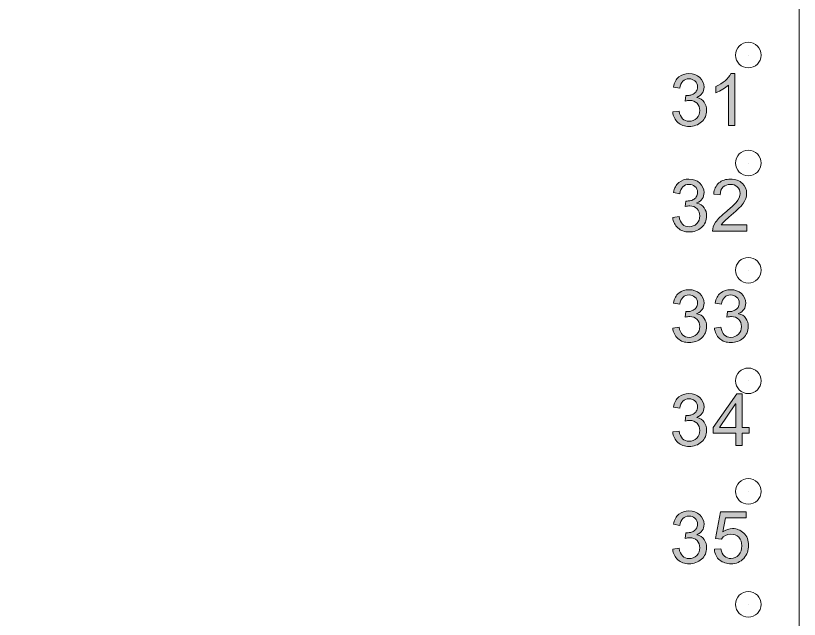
# Model space of a CAD drawing. Header units: inches. Extents: x -20 to 181, y -159 to -38.
# Drawn here: x 54.88 to 85.48, y -114.87 to -91.3 of the extents above; entities that cross this region are included whole.
import ezdxf

# ---------------------------------------------------------------- set-up
doc = ezdxf.new("R2010")
doc.units = ezdxf.units.IN
doc.header["$MEASUREMENT"] = 0
doc.layers.add('GRAPHIC', color=7, linetype='Continuous')
doc.layers.add('TEXT_NEUTRAL', color=7, linetype='Continuous')

# ---------------------------------------------------------------- blocks, each defined once
blk = doc.blocks.new('block 76')
at = {"layer": 'GRAPHIC', "lineweight": 0}
blk.add_lwpolyline([(83.487, -114.29), (83.487, -114.29)], dxfattribs=at)
blk.add_open_spline([(82.987, -114.29), (82.987, -114.014), (83.211, -113.79), (83.487, -113.79), (83.763, -113.79), (83.987, -114.014), (83.987, -114.29), (83.987, -114.566), (83.763, -114.79), (83.487, -114.79), (83.211, -114.79), (82.987, -114.566), (82.987, -114.29)], degree=3, knots=[0, 0, 0, 0, 1, 1, 1, 2, 2, 2, 3, 3, 3, 4, 4, 4, 4], dxfattribs=at)
blk = doc.blocks.new('block 77')
at = {"layer": 'GRAPHIC', "lineweight": 0}
blk.add_lwpolyline([(83.487, -109.879), (83.487, -109.879)], dxfattribs=at)
blk.add_open_spline([(82.987, -109.879), (82.987, -109.603), (83.211, -109.379), (83.487, -109.379), (83.763, -109.379), (83.987, -109.603), (83.987, -109.879), (83.987, -110.155), (83.763, -110.379), (83.487, -110.379), (83.211, -110.379), (82.987, -110.155), (82.987, -109.879)], degree=3, knots=[0, 0, 0, 0, 1, 1, 1, 2, 2, 2, 3, 3, 3, 4, 4, 4, 4], dxfattribs=at)
blk = doc.blocks.new('block 78')
at = {"layer": 'GRAPHIC', "lineweight": 0}
blk.add_lwpolyline([(83.487, -105.56), (83.487, -105.56)], dxfattribs=at)
blk.add_open_spline([(82.987, -105.56), (82.987, -105.284), (83.211, -105.06), (83.487, -105.06), (83.763, -105.06), (83.987, -105.284), (83.987, -105.56), (83.987, -105.836), (83.763, -106.06), (83.487, -106.06), (83.211, -106.06), (82.987, -105.836), (82.987, -105.56)], degree=3, knots=[0, 0, 0, 0, 1, 1, 1, 2, 2, 2, 3, 3, 3, 4, 4, 4, 4], dxfattribs=at)
blk = doc.blocks.new('block 79')
at = {"layer": 'GRAPHIC', "lineweight": 0}
blk.add_lwpolyline([(83.487, -101.241), (83.487, -101.241)], dxfattribs=at)
blk.add_open_spline([(82.987, -101.241), (82.987, -100.965), (83.211, -100.741), (83.487, -100.741), (83.763, -100.741), (83.987, -100.965), (83.987, -101.241), (83.987, -101.518), (83.763, -101.741), (83.487, -101.741), (83.211, -101.741), (82.987, -101.518), (82.987, -101.241)], degree=3, knots=[0, 0, 0, 0, 1, 1, 1, 2, 2, 2, 3, 3, 3, 4, 4, 4, 4], dxfattribs=at)
blk = doc.blocks.new('block 80')
at = {"layer": 'GRAPHIC', "lineweight": 0}
blk.add_lwpolyline([(83.487, -97.054), (83.487, -97.054)], dxfattribs=at)
blk.add_open_spline([(82.987, -97.054), (82.987, -96.778), (83.211, -96.555), (83.487, -96.555), (83.763, -96.555), (83.987, -96.778), (83.987, -97.054), (83.987, -97.33), (83.763, -97.554), (83.487, -97.554), (83.211, -97.554), (82.987, -97.33), (82.987, -97.054)], degree=3, knots=[0, 0, 0, 0, 1, 1, 1, 2, 2, 2, 3, 3, 3, 4, 4, 4, 4], dxfattribs=at)
blk = doc.blocks.new('block 82')
at = {"layer": 'GRAPHIC', "lineweight": 0}
blk.add_lwpolyline([(83.487, -92.84), (83.487, -92.84)], dxfattribs=at)
blk.add_open_spline([(82.987, -92.84), (82.987, -92.564), (83.211, -92.34), (83.487, -92.34), (83.763, -92.34), (83.987, -92.564), (83.987, -92.84), (83.987, -93.116), (83.763, -93.34), (83.487, -93.34), (83.211, -93.34), (82.987, -93.116), (82.987, -92.84)], degree=3, knots=[0, 0, 0, 0, 1, 1, 1, 2, 2, 2, 3, 3, 3, 4, 4, 4, 4], dxfattribs=at)
blk = doc.blocks.new('block 111')
at = {"layer": 'GRAPHIC', "lineweight": 0}
blk.add_lwpolyline([(5.735, -40.715), (85.478, -40.715), (85.478, -138.459), (5.735, -138.459), (5.735, -40.715)], dxfattribs=at)
blk = doc.blocks.new('block 189')
at = {"layer": 'TEXT_NEUTRAL', "true_color": 0x1b1b19}
h = blk.add_hatch(color=250, dxfattribs=at)
h.dxf.hatch_style = 2
edge = h.paths.add_edge_path()
edge.add_spline(control_points=[(81.479, -111.576), (81.604, -111.6), (81.699, -111.661), (81.762, -111.758), (81.826, -111.854), (81.858, -111.96), (81.858, -112.074), (81.858, -112.257), (81.791, -112.408), (81.658, -112.526), (81.524, -112.645), (81.364, -112.704), (81.177, -112.704), (80.999, -112.704), (80.852, -112.652), (80.737, -112.548), (80.621, -112.444), (80.553, -112.307), (80.534, -112.136), (80.534, -112.136), (80.782, -112.101), (80.782, -112.101), (80.807, -112.235), (80.852, -112.334), (80.918, -112.4), (80.983, -112.467), (81.07, -112.5), (81.177, -112.5), (81.293, -112.5), (81.391, -112.459), (81.472, -112.378), (81.552, -112.296), (81.592, -112.197), (81.592, -112.079), (81.592, -111.966), (81.556, -111.873), (81.483, -111.798), (81.41, -111.724), (81.314, -111.687), (81.197, -111.687), (81.149, -111.687), (81.091, -111.695), (81.022, -111.713), (81.022, -111.713), (81.051, -111.495), (81.051, -111.495), (81.117, -111.495), (81.169, -111.492), (81.208, -111.485), (81.246, -111.479), (81.29, -111.463), (81.337, -111.439), (81.385, -111.414), (81.425, -111.378), (81.456, -111.332), (81.487, -111.285), (81.503, -111.228), (81.503, -111.159), (81.503, -111.059), (81.469, -110.981), (81.403, -110.926), (81.336, -110.871), (81.259, -110.843), (81.172, -110.843), (81.072, -110.843), (80.99, -110.875), (80.927, -110.938), (80.864, -111.002), (80.825, -111.092), (80.808, -111.21), (80.808, -111.21), (80.56, -111.164), (80.56, -111.164), (80.592, -110.989), (80.663, -110.857), (80.773, -110.77), (80.883, -110.683), (81.014, -110.639), (81.166, -110.639), (81.335, -110.639), (81.475, -110.69), (81.587, -110.792), (81.7, -110.893), (81.756, -111.017), (81.756, -111.164), (81.756, -111.353), (81.664, -111.488), (81.479, -111.571), (81.479, -111.571), (81.479, -111.576), (81.479, -111.576)], knot_values=[0, 0, 0, 0, 1, 1, 1, 2, 2, 2, 3, 3, 3, 4, 4, 4, 5, 5, 5, 6, 6, 6, 7, 7, 7, 8, 8, 8, 9, 9, 9, 10, 10, 10, 11, 11, 11, 12, 12, 12, 13, 13, 13, 14, 14, 14, 15, 15, 15, 16, 16, 16, 17, 17, 17, 18, 18, 18, 19, 19, 19, 20, 20, 20, 21, 21, 21, 22, 22, 22, 23, 23, 23, 24, 24, 24, 25, 25, 25, 26, 26, 26, 27, 27, 27, 28, 28, 28, 29, 29, 29, 30, 30, 30, 30], degree=3, periodic=1)
h = blk.add_hatch(color=250, dxfattribs=at)
h.dxf.hatch_style = 2
edge = h.paths.add_edge_path()
edge.add_spline(control_points=[(82.487, -111.455), (82.61, -111.371), (82.738, -111.328), (82.87, -111.328), (83.038, -111.328), (83.185, -111.388), (83.31, -111.507), (83.435, -111.626), (83.497, -111.784), (83.497, -111.983), (83.497, -112.183), (83.434, -112.353), (83.307, -112.493), (83.18, -112.634), (83.014, -112.704), (82.808, -112.704), (82.64, -112.704), (82.494, -112.656), (82.371, -112.561), (82.248, -112.466), (82.177, -112.325), (82.159, -112.139), (82.159, -112.139), (82.418, -112.119), (82.418, -112.119), (82.439, -112.247), (82.484, -112.342), (82.553, -112.405), (82.622, -112.468), (82.707, -112.5), (82.808, -112.5), (82.934, -112.5), (83.036, -112.452), (83.114, -112.357), (83.192, -112.262), (83.231, -112.145), (83.231, -112.006), (83.231, -111.865), (83.191, -111.753), (83.111, -111.671), (83.031, -111.59), (82.928, -111.549), (82.803, -111.549), (82.644, -111.549), (82.521, -111.614), (82.436, -111.743), (82.436, -111.743), (82.202, -111.715), (82.202, -111.715), (82.202, -111.715), (82.399, -110.676), (82.399, -110.676), (82.399, -110.676), (83.401, -110.676), (83.401, -110.676), (83.401, -110.676), (83.401, -110.916), (83.401, -110.916), (83.401, -110.916), (82.596, -110.916), (82.596, -110.916), (82.596, -110.916), (82.487, -111.455), (82.487, -111.455)], knot_values=[0, 0, 0, 0, 1, 1, 1, 2, 2, 2, 3, 3, 3, 4, 4, 4, 5, 5, 5, 6, 6, 6, 7, 7, 7, 8, 8, 8, 9, 9, 9, 10, 10, 10, 11, 11, 11, 12, 12, 12, 13, 13, 13, 14, 14, 14, 15, 15, 15, 16, 16, 16, 17, 17, 17, 18, 18, 18, 19, 19, 19, 20, 20, 20, 21, 21, 21, 21], degree=3, periodic=1)
at = {"layer": 'TEXT_NEUTRAL', "lineweight": 0}
for points, knots in [([(81.479, -111.576), (81.604, -111.6), (81.699, -111.661), (81.762, -111.758), (81.826, -111.854), (81.858, -111.96), (81.858, -112.074), (81.858, -112.257), (81.791, -112.408), (81.658, -112.526), (81.524, -112.645), (81.364, -112.704), (81.177, -112.704), (80.999, -112.704), (80.852, -112.652), (80.737, -112.548), (80.621, -112.444), (80.553, -112.307), (80.534, -112.136), (80.534, -112.136), (80.782, -112.101), (80.782, -112.101), (80.807, -112.235), (80.852, -112.334), (80.918, -112.4), (80.983, -112.467), (81.07, -112.5), (81.177, -112.5), (81.293, -112.5), (81.391, -112.459), (81.472, -112.378), (81.552, -112.296), (81.592, -112.197), (81.592, -112.079), (81.592, -111.966), (81.556, -111.873), (81.483, -111.798), (81.41, -111.724), (81.314, -111.687), (81.197, -111.687), (81.149, -111.687), (81.091, -111.695), (81.022, -111.713), (81.022, -111.713), (81.051, -111.495), (81.051, -111.495), (81.117, -111.495), (81.169, -111.492), (81.208, -111.485), (81.246, -111.479), (81.29, -111.463), (81.337, -111.439), (81.385, -111.414), (81.425, -111.378), (81.456, -111.332), (81.487, -111.285), (81.503, -111.228), (81.503, -111.159), (81.503, -111.059), (81.469, -110.981), (81.403, -110.926), (81.336, -110.871), (81.259, -110.843), (81.172, -110.843), (81.072, -110.843), (80.99, -110.875), (80.927, -110.938), (80.864, -111.002), (80.825, -111.092), (80.808, -111.21), (80.808, -111.21), (80.56, -111.164), (80.56, -111.164), (80.592, -110.989), (80.663, -110.857), (80.773, -110.77), (80.883, -110.683), (81.014, -110.639), (81.166, -110.639), (81.335, -110.639), (81.475, -110.69), (81.587, -110.792), (81.7, -110.893), (81.756, -111.017), (81.756, -111.164), (81.756, -111.353), (81.664, -111.488), (81.479, -111.571), (81.479, -111.571), (81.479, -111.576), (81.479, -111.576)], [0, 0, 0, 0, 1, 1, 1, 2, 2, 2, 3, 3, 3, 4, 4, 4, 5, 5, 5, 6, 6, 6, 7, 7, 7, 8, 8, 8, 9, 9, 9, 10, 10, 10, 11, 11, 11, 12, 12, 12, 13, 13, 13, 14, 14, 14, 15, 15, 15, 16, 16, 16, 17, 17, 17, 18, 18, 18, 19, 19, 19, 20, 20, 20, 21, 21, 21, 22, 22, 22, 23, 23, 23, 24, 24, 24, 25, 25, 25, 26, 26, 26, 27, 27, 27, 28, 28, 28, 29, 29, 29, 30, 30, 30, 30]), ([(82.487, -111.455), (82.61, -111.371), (82.738, -111.328), (82.87, -111.328), (83.038, -111.328), (83.185, -111.388), (83.31, -111.507), (83.435, -111.626), (83.497, -111.784), (83.497, -111.983), (83.497, -112.183), (83.434, -112.353), (83.307, -112.493), (83.18, -112.634), (83.014, -112.704), (82.808, -112.704), (82.64, -112.704), (82.494, -112.656), (82.371, -112.561), (82.248, -112.466), (82.177, -112.325), (82.159, -112.139), (82.159, -112.139), (82.418, -112.119), (82.418, -112.119), (82.439, -112.247), (82.484, -112.342), (82.553, -112.405), (82.622, -112.468), (82.707, -112.5), (82.808, -112.5), (82.934, -112.5), (83.036, -112.452), (83.114, -112.357), (83.192, -112.262), (83.231, -112.145), (83.231, -112.006), (83.231, -111.865), (83.191, -111.753), (83.111, -111.671), (83.031, -111.59), (82.928, -111.549), (82.803, -111.549), (82.644, -111.549), (82.521, -111.614), (82.436, -111.743), (82.436, -111.743), (82.202, -111.715), (82.202, -111.715), (82.202, -111.715), (82.399, -110.676), (82.399, -110.676), (82.399, -110.676), (83.401, -110.676), (83.401, -110.676), (83.401, -110.676), (83.401, -110.916), (83.401, -110.916), (83.401, -110.916), (82.596, -110.916), (82.596, -110.916), (82.596, -110.916), (82.487, -111.455), (82.487, -111.455)], [0, 0, 0, 0, 1, 1, 1, 2, 2, 2, 3, 3, 3, 4, 4, 4, 5, 5, 5, 6, 6, 6, 7, 7, 7, 8, 8, 8, 9, 9, 9, 10, 10, 10, 11, 11, 11, 12, 12, 12, 13, 13, 13, 14, 14, 14, 15, 15, 15, 16, 16, 16, 17, 17, 17, 18, 18, 18, 19, 19, 19, 20, 20, 20, 21, 21, 21, 21])]:
    blk.add_open_spline(points, degree=3, knots=knots, dxfattribs=at)
blk = doc.blocks.new('block 190')
at = {"layer": 'TEXT_NEUTRAL', "true_color": 0x1b1b19}
h = blk.add_hatch(color=250, dxfattribs=at)
h.dxf.hatch_style = 2
edge = h.paths.add_edge_path()
edge.add_spline(control_points=[(81.479, -94.5), (81.604, -94.524), (81.699, -94.584), (81.762, -94.681), (81.826, -94.778), (81.858, -94.883), (81.858, -94.997), (81.858, -95.181), (81.791, -95.332), (81.658, -95.45), (81.524, -95.568), (81.364, -95.627), (81.177, -95.627), (80.999, -95.627), (80.852, -95.575), (80.737, -95.471), (80.621, -95.367), (80.553, -95.23), (80.534, -95.059), (80.534, -95.059), (80.782, -95.025), (80.782, -95.025), (80.807, -95.158), (80.852, -95.258), (80.918, -95.324), (80.983, -95.39), (81.07, -95.423), (81.177, -95.423), (81.293, -95.423), (81.391, -95.382), (81.472, -95.301), (81.552, -95.22), (81.592, -95.12), (81.592, -95.003), (81.592, -94.89), (81.556, -94.796), (81.483, -94.722), (81.41, -94.647), (81.314, -94.61), (81.197, -94.61), (81.149, -94.61), (81.091, -94.619), (81.022, -94.636), (81.022, -94.636), (81.051, -94.419), (81.051, -94.419), (81.117, -94.419), (81.169, -94.415), (81.208, -94.409), (81.246, -94.403), (81.29, -94.387), (81.337, -94.362), (81.385, -94.337), (81.425, -94.302), (81.456, -94.255), (81.487, -94.209), (81.503, -94.151), (81.503, -94.082), (81.503, -93.982), (81.469, -93.905), (81.403, -93.849), (81.336, -93.794), (81.259, -93.767), (81.172, -93.767), (81.072, -93.767), (80.99, -93.798), (80.927, -93.862), (80.864, -93.925), (80.825, -94.016), (80.808, -94.133), (80.808, -94.133), (80.56, -94.088), (80.56, -94.088), (80.592, -93.912), (80.663, -93.781), (80.773, -93.694), (80.883, -93.606), (81.014, -93.563), (81.166, -93.563), (81.335, -93.563), (81.475, -93.614), (81.587, -93.715), (81.7, -93.816), (81.756, -93.941), (81.756, -94.088), (81.756, -94.276), (81.664, -94.412), (81.479, -94.494), (81.479, -94.494), (81.479, -94.5), (81.479, -94.5)], knot_values=[0, 0, 0, 0, 1, 1, 1, 2, 2, 2, 3, 3, 3, 4, 4, 4, 5, 5, 5, 6, 6, 6, 7, 7, 7, 8, 8, 8, 9, 9, 9, 10, 10, 10, 11, 11, 11, 12, 12, 12, 13, 13, 13, 14, 14, 14, 15, 15, 15, 16, 16, 16, 17, 17, 17, 18, 18, 18, 19, 19, 19, 20, 20, 20, 21, 21, 21, 22, 22, 22, 23, 23, 23, 24, 24, 24, 25, 25, 25, 26, 26, 26, 27, 27, 27, 28, 28, 28, 29, 29, 29, 30, 30, 30, 30], degree=3, periodic=1)
h = blk.add_hatch(color=250, dxfattribs=at)
h.dxf.hatch_style = 2
edge = h.paths.add_edge_path()
edge.add_spline(control_points=[(82.962, -95.593), (82.962, -95.593), (82.714, -95.593), (82.714, -95.593), (82.714, -95.593), (82.714, -94.012), (82.714, -94.012), (82.59, -94.13), (82.424, -94.229), (82.216, -94.311), (82.216, -94.311), (82.216, -94.071), (82.216, -94.071), (82.502, -93.934), (82.697, -93.765), (82.801, -93.563), (82.801, -93.563), (82.962, -93.563), (82.962, -93.563), (82.962, -93.563), (82.962, -95.593), (82.962, -95.593)], knot_values=[0, 0, 0, 0, 1, 1, 1, 2, 2, 2, 3, 3, 3, 4, 4, 4, 5, 5, 5, 6, 6, 6, 7, 7, 7, 7], degree=3, periodic=1)
at = {"layer": 'TEXT_NEUTRAL', "lineweight": 0}
for points, knots in [([(81.479, -94.5), (81.604, -94.524), (81.699, -94.584), (81.762, -94.681), (81.826, -94.778), (81.858, -94.883), (81.858, -94.997), (81.858, -95.181), (81.791, -95.332), (81.658, -95.45), (81.524, -95.568), (81.364, -95.627), (81.177, -95.627), (80.999, -95.627), (80.852, -95.575), (80.737, -95.471), (80.621, -95.367), (80.553, -95.23), (80.534, -95.059), (80.534, -95.059), (80.782, -95.025), (80.782, -95.025), (80.807, -95.158), (80.852, -95.258), (80.918, -95.324), (80.983, -95.39), (81.07, -95.423), (81.177, -95.423), (81.293, -95.423), (81.391, -95.382), (81.472, -95.301), (81.552, -95.22), (81.592, -95.12), (81.592, -95.003), (81.592, -94.89), (81.556, -94.796), (81.483, -94.722), (81.41, -94.647), (81.314, -94.61), (81.197, -94.61), (81.149, -94.61), (81.091, -94.619), (81.022, -94.636), (81.022, -94.636), (81.051, -94.419), (81.051, -94.419), (81.117, -94.419), (81.169, -94.415), (81.208, -94.409), (81.246, -94.403), (81.29, -94.387), (81.337, -94.362), (81.385, -94.337), (81.425, -94.302), (81.456, -94.255), (81.487, -94.209), (81.503, -94.151), (81.503, -94.082), (81.503, -93.982), (81.469, -93.905), (81.403, -93.849), (81.336, -93.794), (81.259, -93.767), (81.172, -93.767), (81.072, -93.767), (80.99, -93.798), (80.927, -93.862), (80.864, -93.925), (80.825, -94.016), (80.808, -94.133), (80.808, -94.133), (80.56, -94.088), (80.56, -94.088), (80.592, -93.912), (80.663, -93.781), (80.773, -93.694), (80.883, -93.606), (81.014, -93.563), (81.166, -93.563), (81.335, -93.563), (81.475, -93.614), (81.587, -93.715), (81.7, -93.816), (81.756, -93.941), (81.756, -94.088), (81.756, -94.276), (81.664, -94.412), (81.479, -94.494), (81.479, -94.494), (81.479, -94.5), (81.479, -94.5)], [0, 0, 0, 0, 1, 1, 1, 2, 2, 2, 3, 3, 3, 4, 4, 4, 5, 5, 5, 6, 6, 6, 7, 7, 7, 8, 8, 8, 9, 9, 9, 10, 10, 10, 11, 11, 11, 12, 12, 12, 13, 13, 13, 14, 14, 14, 15, 15, 15, 16, 16, 16, 17, 17, 17, 18, 18, 18, 19, 19, 19, 20, 20, 20, 21, 21, 21, 22, 22, 22, 23, 23, 23, 24, 24, 24, 25, 25, 25, 26, 26, 26, 27, 27, 27, 28, 28, 28, 29, 29, 29, 30, 30, 30, 30]), ([(82.962, -95.593), (82.962, -95.593), (82.714, -95.593), (82.714, -95.593), (82.714, -95.593), (82.714, -94.012), (82.714, -94.012), (82.59, -94.13), (82.424, -94.229), (82.216, -94.311), (82.216, -94.311), (82.216, -94.071), (82.216, -94.071), (82.502, -93.934), (82.697, -93.765), (82.801, -93.563), (82.801, -93.563), (82.962, -93.563), (82.962, -93.563), (82.962, -93.563), (82.962, -95.593), (82.962, -95.593)], [0, 0, 0, 0, 1, 1, 1, 2, 2, 2, 3, 3, 3, 4, 4, 4, 5, 5, 5, 6, 6, 6, 7, 7, 7, 7])]:
    blk.add_open_spline(points, degree=3, knots=knots, dxfattribs=at)
blk = doc.blocks.new('block 191')
at = {"layer": 'TEXT_NEUTRAL', "true_color": 0x1b1b19}
h = blk.add_hatch(color=250, dxfattribs=at)
h.dxf.hatch_style = 2
edge = h.paths.add_edge_path()
edge.add_spline(control_points=[(81.479, -102.939), (81.604, -102.963), (81.699, -103.023), (81.762, -103.12), (81.826, -103.217), (81.858, -103.322), (81.858, -103.436), (81.858, -103.62), (81.791, -103.771), (81.658, -103.889), (81.524, -104.007), (81.364, -104.066), (81.177, -104.066), (80.999, -104.066), (80.852, -104.014), (80.737, -103.91), (80.621, -103.807), (80.553, -103.669), (80.534, -103.498), (80.534, -103.498), (80.782, -103.464), (80.782, -103.464), (80.807, -103.597), (80.852, -103.697), (80.918, -103.763), (80.983, -103.829), (81.07, -103.862), (81.177, -103.862), (81.293, -103.862), (81.391, -103.821), (81.472, -103.74), (81.552, -103.659), (81.592, -103.559), (81.592, -103.442), (81.592, -103.329), (81.556, -103.235), (81.483, -103.161), (81.41, -103.086), (81.314, -103.049), (81.197, -103.049), (81.149, -103.049), (81.091, -103.058), (81.022, -103.075), (81.022, -103.075), (81.051, -102.857), (81.051, -102.857), (81.117, -102.857), (81.169, -102.854), (81.208, -102.848), (81.246, -102.841), (81.29, -102.826), (81.337, -102.801), (81.385, -102.776), (81.425, -102.74), (81.456, -102.694), (81.487, -102.648), (81.503, -102.59), (81.503, -102.521), (81.503, -102.421), (81.469, -102.343), (81.403, -102.288), (81.336, -102.233), (81.259, -102.206), (81.172, -102.206), (81.072, -102.206), (80.99, -102.237), (80.927, -102.301), (80.864, -102.364), (80.825, -102.455), (80.808, -102.572), (80.808, -102.572), (80.56, -102.527), (80.56, -102.527), (80.592, -102.351), (80.663, -102.22), (80.773, -102.133), (80.883, -102.045), (81.014, -102.002), (81.166, -102.002), (81.335, -102.002), (81.475, -102.053), (81.587, -102.154), (81.7, -102.255), (81.756, -102.38), (81.756, -102.527), (81.756, -102.715), (81.664, -102.851), (81.479, -102.933), (81.479, -102.933), (81.479, -102.939), (81.479, -102.939)], knot_values=[0, 0, 0, 0, 1, 1, 1, 2, 2, 2, 3, 3, 3, 4, 4, 4, 5, 5, 5, 6, 6, 6, 7, 7, 7, 8, 8, 8, 9, 9, 9, 10, 10, 10, 11, 11, 11, 12, 12, 12, 13, 13, 13, 14, 14, 14, 15, 15, 15, 16, 16, 16, 17, 17, 17, 18, 18, 18, 19, 19, 19, 20, 20, 20, 21, 21, 21, 22, 22, 22, 23, 23, 23, 24, 24, 24, 25, 25, 25, 26, 26, 26, 27, 27, 27, 28, 28, 28, 29, 29, 29, 30, 30, 30, 30], degree=3, periodic=1)
h = blk.add_hatch(color=250, dxfattribs=at)
h.dxf.hatch_style = 2
edge = h.paths.add_edge_path()
edge.add_spline(control_points=[(83.107, -102.939), (83.232, -102.963), (83.327, -103.023), (83.39, -103.12), (83.454, -103.217), (83.486, -103.322), (83.486, -103.436), (83.486, -103.62), (83.419, -103.771), (83.286, -103.889), (83.152, -104.007), (82.992, -104.066), (82.805, -104.066), (82.627, -104.066), (82.48, -104.014), (82.364, -103.91), (82.249, -103.807), (82.181, -103.669), (82.162, -103.498), (82.162, -103.498), (82.41, -103.464), (82.41, -103.464), (82.435, -103.597), (82.48, -103.697), (82.546, -103.763), (82.611, -103.829), (82.698, -103.862), (82.805, -103.862), (82.921, -103.862), (83.019, -103.821), (83.1, -103.74), (83.18, -103.659), (83.22, -103.559), (83.22, -103.442), (83.22, -103.329), (83.184, -103.235), (83.111, -103.161), (83.038, -103.086), (82.942, -103.049), (82.825, -103.049), (82.777, -103.049), (82.719, -103.058), (82.65, -103.075), (82.65, -103.075), (82.679, -102.857), (82.679, -102.857), (82.745, -102.857), (82.797, -102.854), (82.836, -102.848), (82.874, -102.841), (82.918, -102.826), (82.965, -102.801), (83.013, -102.776), (83.053, -102.74), (83.084, -102.694), (83.115, -102.648), (83.131, -102.59), (83.131, -102.521), (83.131, -102.421), (83.097, -102.343), (83.031, -102.288), (82.964, -102.233), (82.887, -102.206), (82.8, -102.206), (82.7, -102.206), (82.618, -102.237), (82.555, -102.301), (82.492, -102.364), (82.453, -102.455), (82.436, -102.572), (82.436, -102.572), (82.188, -102.527), (82.188, -102.527), (82.22, -102.351), (82.291, -102.22), (82.401, -102.133), (82.511, -102.045), (82.642, -102.002), (82.794, -102.002), (82.963, -102.002), (83.103, -102.053), (83.215, -102.154), (83.328, -102.255), (83.384, -102.38), (83.384, -102.527), (83.384, -102.715), (83.292, -102.851), (83.107, -102.933), (83.107, -102.933), (83.107, -102.939), (83.107, -102.939)], knot_values=[0, 0, 0, 0, 1, 1, 1, 2, 2, 2, 3, 3, 3, 4, 4, 4, 5, 5, 5, 6, 6, 6, 7, 7, 7, 8, 8, 8, 9, 9, 9, 10, 10, 10, 11, 11, 11, 12, 12, 12, 13, 13, 13, 14, 14, 14, 15, 15, 15, 16, 16, 16, 17, 17, 17, 18, 18, 18, 19, 19, 19, 20, 20, 20, 21, 21, 21, 22, 22, 22, 23, 23, 23, 24, 24, 24, 25, 25, 25, 26, 26, 26, 27, 27, 27, 28, 28, 28, 29, 29, 29, 30, 30, 30, 30], degree=3, periodic=1)
at = {"layer": 'TEXT_NEUTRAL', "lineweight": 0}
for points in [[(81.479, -102.939), (81.604, -102.963), (81.699, -103.023), (81.762, -103.12), (81.826, -103.217), (81.858, -103.322), (81.858, -103.436), (81.858, -103.62), (81.791, -103.771), (81.658, -103.889), (81.524, -104.007), (81.364, -104.066), (81.177, -104.066), (80.999, -104.066), (80.852, -104.014), (80.737, -103.91), (80.621, -103.807), (80.553, -103.669), (80.534, -103.498), (80.534, -103.498), (80.782, -103.464), (80.782, -103.464), (80.807, -103.597), (80.852, -103.697), (80.918, -103.763), (80.983, -103.829), (81.07, -103.862), (81.177, -103.862), (81.293, -103.862), (81.391, -103.821), (81.472, -103.74), (81.552, -103.659), (81.592, -103.559), (81.592, -103.442), (81.592, -103.329), (81.556, -103.235), (81.483, -103.161), (81.41, -103.086), (81.314, -103.049), (81.197, -103.049), (81.149, -103.049), (81.091, -103.058), (81.022, -103.075), (81.022, -103.075), (81.051, -102.857), (81.051, -102.857), (81.117, -102.857), (81.169, -102.854), (81.208, -102.848), (81.246, -102.841), (81.29, -102.826), (81.337, -102.801), (81.385, -102.776), (81.425, -102.74), (81.456, -102.694), (81.487, -102.648), (81.503, -102.59), (81.503, -102.521), (81.503, -102.421), (81.469, -102.343), (81.403, -102.288), (81.336, -102.233), (81.259, -102.206), (81.172, -102.206), (81.072, -102.206), (80.99, -102.237), (80.927, -102.301), (80.864, -102.364), (80.825, -102.455), (80.808, -102.572), (80.808, -102.572), (80.56, -102.527), (80.56, -102.527), (80.592, -102.351), (80.663, -102.22), (80.773, -102.133), (80.883, -102.045), (81.014, -102.002), (81.166, -102.002), (81.335, -102.002), (81.475, -102.053), (81.587, -102.154), (81.7, -102.255), (81.756, -102.38), (81.756, -102.527), (81.756, -102.715), (81.664, -102.851), (81.479, -102.933), (81.479, -102.933), (81.479, -102.939), (81.479, -102.939)], [(83.107, -102.939), (83.232, -102.963), (83.327, -103.023), (83.39, -103.12), (83.454, -103.217), (83.486, -103.322), (83.486, -103.436), (83.486, -103.62), (83.419, -103.771), (83.286, -103.889), (83.152, -104.007), (82.992, -104.066), (82.805, -104.066), (82.627, -104.066), (82.48, -104.014), (82.364, -103.91), (82.249, -103.807), (82.181, -103.669), (82.162, -103.498), (82.162, -103.498), (82.41, -103.464), (82.41, -103.464), (82.435, -103.597), (82.48, -103.697), (82.546, -103.763), (82.611, -103.829), (82.698, -103.862), (82.805, -103.862), (82.921, -103.862), (83.019, -103.821), (83.1, -103.74), (83.18, -103.659), (83.22, -103.559), (83.22, -103.442), (83.22, -103.329), (83.184, -103.235), (83.111, -103.161), (83.038, -103.086), (82.942, -103.049), (82.825, -103.049), (82.777, -103.049), (82.719, -103.058), (82.65, -103.075), (82.65, -103.075), (82.679, -102.857), (82.679, -102.857), (82.745, -102.857), (82.797, -102.854), (82.836, -102.848), (82.874, -102.841), (82.918, -102.826), (82.965, -102.801), (83.013, -102.776), (83.053, -102.74), (83.084, -102.694), (83.115, -102.648), (83.131, -102.59), (83.131, -102.521), (83.131, -102.421), (83.097, -102.343), (83.031, -102.288), (82.964, -102.233), (82.887, -102.206), (82.8, -102.206), (82.7, -102.206), (82.618, -102.237), (82.555, -102.301), (82.492, -102.364), (82.453, -102.455), (82.436, -102.572), (82.436, -102.572), (82.188, -102.527), (82.188, -102.527), (82.22, -102.351), (82.291, -102.22), (82.401, -102.133), (82.511, -102.045), (82.642, -102.002), (82.794, -102.002), (82.963, -102.002), (83.103, -102.053), (83.215, -102.154), (83.328, -102.255), (83.384, -102.38), (83.384, -102.527), (83.384, -102.715), (83.292, -102.851), (83.107, -102.933), (83.107, -102.933), (83.107, -102.939), (83.107, -102.939)]]:
    blk.add_open_spline(points, degree=3, knots=[0, 0, 0, 0, 1, 1, 1, 2, 2, 2, 3, 3, 3, 4, 4, 4, 5, 5, 5, 6, 6, 6, 7, 7, 7, 8, 8, 8, 9, 9, 9, 10, 10, 10, 11, 11, 11, 12, 12, 12, 13, 13, 13, 14, 14, 14, 15, 15, 15, 16, 16, 16, 17, 17, 17, 18, 18, 18, 19, 19, 19, 20, 20, 20, 21, 21, 21, 22, 22, 22, 23, 23, 23, 24, 24, 24, 25, 25, 25, 26, 26, 26, 27, 27, 27, 28, 28, 28, 29, 29, 29, 30, 30, 30, 30], dxfattribs=at)
blk = doc.blocks.new('block 192')
at = {"layer": 'TEXT_NEUTRAL', "true_color": 0x1b1b19}
h = blk.add_hatch(color=250, dxfattribs=at)
h.dxf.hatch_style = 2
edge = h.paths.add_edge_path()
edge.add_spline(control_points=[(81.479, -106.996), (81.604, -107.019), (81.699, -107.08), (81.762, -107.177), (81.826, -107.274), (81.858, -107.379), (81.858, -107.493), (81.858, -107.677), (81.791, -107.828), (81.658, -107.946), (81.524, -108.064), (81.364, -108.123), (81.177, -108.123), (80.999, -108.123), (80.852, -108.071), (80.737, -107.967), (80.621, -107.864), (80.553, -107.726), (80.534, -107.555), (80.534, -107.555), (80.782, -107.521), (80.782, -107.521), (80.807, -107.654), (80.852, -107.754), (80.918, -107.82), (80.983, -107.886), (81.07, -107.919), (81.177, -107.919), (81.293, -107.919), (81.391, -107.878), (81.472, -107.797), (81.552, -107.716), (81.592, -107.616), (81.592, -107.499), (81.592, -107.386), (81.556, -107.292), (81.483, -107.218), (81.41, -107.143), (81.314, -107.106), (81.197, -107.106), (81.149, -107.106), (81.091, -107.115), (81.022, -107.132), (81.022, -107.132), (81.051, -106.914), (81.051, -106.914), (81.117, -106.914), (81.169, -106.911), (81.208, -106.905), (81.246, -106.898), (81.29, -106.883), (81.337, -106.858), (81.385, -106.833), (81.425, -106.798), (81.456, -106.751), (81.487, -106.705), (81.503, -106.647), (81.503, -106.578), (81.503, -106.478), (81.469, -106.4), (81.403, -106.345), (81.336, -106.29), (81.259, -106.263), (81.172, -106.263), (81.072, -106.263), (80.99, -106.294), (80.927, -106.358), (80.864, -106.421), (80.825, -106.512), (80.808, -106.629), (80.808, -106.629), (80.56, -106.584), (80.56, -106.584), (80.592, -106.408), (80.663, -106.277), (80.773, -106.19), (80.883, -106.102), (81.014, -106.059), (81.166, -106.059), (81.335, -106.059), (81.475, -106.109), (81.587, -106.211), (81.7, -106.313), (81.756, -106.437), (81.756, -106.584), (81.756, -106.772), (81.664, -106.908), (81.479, -106.99), (81.479, -106.99), (81.479, -106.996), (81.479, -106.996)], knot_values=[0, 0, 0, 0, 1, 1, 1, 2, 2, 2, 3, 3, 3, 4, 4, 4, 5, 5, 5, 6, 6, 6, 7, 7, 7, 8, 8, 8, 9, 9, 9, 10, 10, 10, 11, 11, 11, 12, 12, 12, 13, 13, 13, 14, 14, 14, 15, 15, 15, 16, 16, 16, 17, 17, 17, 18, 18, 18, 19, 19, 19, 20, 20, 20, 21, 21, 21, 22, 22, 22, 23, 23, 23, 24, 24, 24, 25, 25, 25, 26, 26, 26, 27, 27, 27, 28, 28, 28, 29, 29, 29, 30, 30, 30, 30], degree=3, periodic=1)
h = blk.add_hatch(color=250, dxfattribs=at)
h.dxf.hatch_style = 2
h.paths.add_polyline_path([(83.515, -107.606), (83.242, -107.606), (83.242, -108.088), (82.994, -108.088), (82.994, -107.606), (82.119, -107.606), (82.119, -107.377), (83.038, -106.068), (83.242, -106.068), (83.242, -107.377), (83.515, -107.377)])
h.paths.add_polyline_path([(82.994, -107.377), (82.994, -106.465), (82.988, -106.465), (82.361, -107.377)])
at = {"layer": 'TEXT_NEUTRAL', "lineweight": 0}
for points in [[(83.515, -107.606), (83.242, -107.606), (83.242, -108.088), (82.994, -108.088), (82.994, -107.606), (82.119, -107.606), (82.119, -107.377), (83.038, -106.068), (83.242, -106.068), (83.242, -107.377), (83.515, -107.377), (83.515, -107.606)], [(82.994, -107.377), (82.994, -106.465), (82.988, -106.465), (82.361, -107.377), (82.994, -107.377)]]:
    blk.add_lwpolyline(points, dxfattribs=at)
blk.add_open_spline([(81.479, -106.996), (81.604, -107.019), (81.699, -107.08), (81.762, -107.177), (81.826, -107.274), (81.858, -107.379), (81.858, -107.493), (81.858, -107.677), (81.791, -107.828), (81.658, -107.946), (81.524, -108.064), (81.364, -108.123), (81.177, -108.123), (80.999, -108.123), (80.852, -108.071), (80.737, -107.967), (80.621, -107.864), (80.553, -107.726), (80.534, -107.555), (80.534, -107.555), (80.782, -107.521), (80.782, -107.521), (80.807, -107.654), (80.852, -107.754), (80.918, -107.82), (80.983, -107.886), (81.07, -107.919), (81.177, -107.919), (81.293, -107.919), (81.391, -107.878), (81.472, -107.797), (81.552, -107.716), (81.592, -107.616), (81.592, -107.499), (81.592, -107.386), (81.556, -107.292), (81.483, -107.218), (81.41, -107.143), (81.314, -107.106), (81.197, -107.106), (81.149, -107.106), (81.091, -107.115), (81.022, -107.132), (81.022, -107.132), (81.051, -106.914), (81.051, -106.914), (81.117, -106.914), (81.169, -106.911), (81.208, -106.905), (81.246, -106.898), (81.29, -106.883), (81.337, -106.858), (81.385, -106.833), (81.425, -106.798), (81.456, -106.751), (81.487, -106.705), (81.503, -106.647), (81.503, -106.578), (81.503, -106.478), (81.469, -106.4), (81.403, -106.345), (81.336, -106.29), (81.259, -106.263), (81.172, -106.263), (81.072, -106.263), (80.99, -106.294), (80.927, -106.358), (80.864, -106.421), (80.825, -106.512), (80.808, -106.629), (80.808, -106.629), (80.56, -106.584), (80.56, -106.584), (80.592, -106.408), (80.663, -106.277), (80.773, -106.19), (80.883, -106.102), (81.014, -106.059), (81.166, -106.059), (81.335, -106.059), (81.475, -106.109), (81.587, -106.211), (81.7, -106.313), (81.756, -106.437), (81.756, -106.584), (81.756, -106.772), (81.664, -106.908), (81.479, -106.99), (81.479, -106.99), (81.479, -106.996), (81.479, -106.996)], degree=3, knots=[0, 0, 0, 0, 1, 1, 1, 2, 2, 2, 3, 3, 3, 4, 4, 4, 5, 5, 5, 6, 6, 6, 7, 7, 7, 8, 8, 8, 9, 9, 9, 10, 10, 10, 11, 11, 11, 12, 12, 12, 13, 13, 13, 14, 14, 14, 15, 15, 15, 16, 16, 16, 17, 17, 17, 18, 18, 18, 19, 19, 19, 20, 20, 20, 21, 21, 21, 22, 22, 22, 23, 23, 23, 24, 24, 24, 25, 25, 25, 26, 26, 26, 27, 27, 27, 28, 28, 28, 29, 29, 29, 30, 30, 30, 30], dxfattribs=at)
blk = doc.blocks.new('block 193')
at = {"layer": 'TEXT_NEUTRAL', "true_color": 0x1b1b19}
h = blk.add_hatch(color=250, dxfattribs=at)
h.dxf.hatch_style = 2
edge = h.paths.add_edge_path()
edge.add_spline(control_points=[(81.479, -98.621), (81.604, -98.644), (81.699, -98.705), (81.762, -98.802), (81.826, -98.899), (81.858, -99.004), (81.858, -99.118), (81.858, -99.302), (81.791, -99.453), (81.658, -99.571), (81.524, -99.689), (81.364, -99.748), (81.177, -99.748), (80.999, -99.748), (80.852, -99.696), (80.737, -99.592), (80.621, -99.488), (80.553, -99.351), (80.534, -99.18), (80.534, -99.18), (80.782, -99.146), (80.782, -99.146), (80.807, -99.279), (80.852, -99.378), (80.918, -99.445), (80.983, -99.511), (81.07, -99.544), (81.177, -99.544), (81.293, -99.544), (81.391, -99.503), (81.472, -99.422), (81.552, -99.341), (81.592, -99.241), (81.592, -99.123), (81.592, -99.01), (81.556, -98.917), (81.483, -98.842), (81.41, -98.768), (81.314, -98.731), (81.197, -98.731), (81.149, -98.731), (81.091, -98.74), (81.022, -98.757), (81.022, -98.757), (81.051, -98.539), (81.051, -98.539), (81.117, -98.539), (81.169, -98.536), (81.208, -98.53), (81.246, -98.523), (81.29, -98.508), (81.337, -98.483), (81.385, -98.458), (81.425, -98.422), (81.456, -98.376), (81.487, -98.33), (81.503, -98.272), (81.503, -98.203), (81.503, -98.103), (81.469, -98.025), (81.403, -97.97), (81.336, -97.915), (81.259, -97.887), (81.172, -97.887), (81.072, -97.887), (80.99, -97.919), (80.927, -97.982), (80.864, -98.046), (80.825, -98.136), (80.808, -98.254), (80.808, -98.254), (80.56, -98.208), (80.56, -98.208), (80.592, -98.033), (80.663, -97.902), (80.773, -97.814), (80.883, -97.727), (81.014, -97.683), (81.166, -97.683), (81.335, -97.683), (81.475, -97.734), (81.587, -97.836), (81.7, -97.937), (81.756, -98.062), (81.756, -98.208), (81.756, -98.397), (81.664, -98.532), (81.479, -98.615), (81.479, -98.615), (81.479, -98.621), (81.479, -98.621)], knot_values=[0, 0, 0, 0, 1, 1, 1, 2, 2, 2, 3, 3, 3, 4, 4, 4, 5, 5, 5, 6, 6, 6, 7, 7, 7, 8, 8, 8, 9, 9, 9, 10, 10, 10, 11, 11, 11, 12, 12, 12, 13, 13, 13, 14, 14, 14, 15, 15, 15, 16, 16, 16, 17, 17, 17, 18, 18, 18, 19, 19, 19, 20, 20, 20, 21, 21, 21, 22, 22, 22, 23, 23, 23, 24, 24, 24, 25, 25, 25, 26, 26, 26, 27, 27, 27, 28, 28, 28, 29, 29, 29, 30, 30, 30, 30], degree=3, periodic=1)
h = blk.add_hatch(color=250, dxfattribs=at)
h.dxf.hatch_style = 2
edge = h.paths.add_edge_path()
edge.add_spline(control_points=[(83.425, -99.713), (83.425, -99.713), (82.087, -99.713), (82.087, -99.713), (82.087, -99.599), (82.126, -99.484), (82.206, -99.367), (82.285, -99.251), (82.434, -99.105), (82.652, -98.929), (82.785, -98.823), (82.904, -98.711), (83.009, -98.594), (83.113, -98.477), (83.166, -98.359), (83.166, -98.24), (83.166, -98.138), (83.13, -98.054), (83.057, -97.987), (82.985, -97.921), (82.894, -97.887), (82.784, -97.887), (82.673, -97.887), (82.579, -97.922), (82.504, -97.99), (82.429, -98.058), (82.391, -98.161), (82.39, -98.297), (82.39, -98.297), (82.135, -98.268), (82.135, -98.268), (82.151, -98.078), (82.218, -97.934), (82.337, -97.834), (82.456, -97.734), (82.607, -97.683), (82.789, -97.683), (82.988, -97.683), (83.142, -97.738), (83.253, -97.848), (83.364, -97.958), (83.419, -98.09), (83.419, -98.246), (83.419, -98.375), (83.373, -98.506), (83.279, -98.639), (83.186, -98.772), (83, -98.949), (82.722, -99.172), (82.576, -99.288), (82.479, -99.389), (82.431, -99.474), (82.431, -99.474), (83.425, -99.474), (83.425, -99.474), (83.425, -99.474), (83.425, -99.713), (83.425, -99.713)], knot_values=[0, 0, 0, 0, 1, 1, 1, 2, 2, 2, 3, 3, 3, 4, 4, 4, 5, 5, 5, 6, 6, 6, 7, 7, 7, 8, 8, 8, 9, 9, 9, 10, 10, 10, 11, 11, 11, 12, 12, 12, 13, 13, 13, 14, 14, 14, 15, 15, 15, 16, 16, 16, 17, 17, 17, 18, 18, 18, 19, 19, 19, 19], degree=3, periodic=1)
at = {"layer": 'TEXT_NEUTRAL', "lineweight": 0}
for points, knots in [([(81.479, -98.621), (81.604, -98.644), (81.699, -98.705), (81.762, -98.802), (81.826, -98.899), (81.858, -99.004), (81.858, -99.118), (81.858, -99.302), (81.791, -99.453), (81.658, -99.571), (81.524, -99.689), (81.364, -99.748), (81.177, -99.748), (80.999, -99.748), (80.852, -99.696), (80.737, -99.592), (80.621, -99.488), (80.553, -99.351), (80.534, -99.18), (80.534, -99.18), (80.782, -99.146), (80.782, -99.146), (80.807, -99.279), (80.852, -99.378), (80.918, -99.445), (80.983, -99.511), (81.07, -99.544), (81.177, -99.544), (81.293, -99.544), (81.391, -99.503), (81.472, -99.422), (81.552, -99.341), (81.592, -99.241), (81.592, -99.123), (81.592, -99.01), (81.556, -98.917), (81.483, -98.842), (81.41, -98.768), (81.314, -98.731), (81.197, -98.731), (81.149, -98.731), (81.091, -98.74), (81.022, -98.757), (81.022, -98.757), (81.051, -98.539), (81.051, -98.539), (81.117, -98.539), (81.169, -98.536), (81.208, -98.53), (81.246, -98.523), (81.29, -98.508), (81.337, -98.483), (81.385, -98.458), (81.425, -98.422), (81.456, -98.376), (81.487, -98.33), (81.503, -98.272), (81.503, -98.203), (81.503, -98.103), (81.469, -98.025), (81.403, -97.97), (81.336, -97.915), (81.259, -97.887), (81.172, -97.887), (81.072, -97.887), (80.99, -97.919), (80.927, -97.982), (80.864, -98.046), (80.825, -98.136), (80.808, -98.254), (80.808, -98.254), (80.56, -98.208), (80.56, -98.208), (80.592, -98.033), (80.663, -97.902), (80.773, -97.814), (80.883, -97.727), (81.014, -97.683), (81.166, -97.683), (81.335, -97.683), (81.475, -97.734), (81.587, -97.836), (81.7, -97.937), (81.756, -98.062), (81.756, -98.208), (81.756, -98.397), (81.664, -98.532), (81.479, -98.615), (81.479, -98.615), (81.479, -98.621), (81.479, -98.621)], [0, 0, 0, 0, 1, 1, 1, 2, 2, 2, 3, 3, 3, 4, 4, 4, 5, 5, 5, 6, 6, 6, 7, 7, 7, 8, 8, 8, 9, 9, 9, 10, 10, 10, 11, 11, 11, 12, 12, 12, 13, 13, 13, 14, 14, 14, 15, 15, 15, 16, 16, 16, 17, 17, 17, 18, 18, 18, 19, 19, 19, 20, 20, 20, 21, 21, 21, 22, 22, 22, 23, 23, 23, 24, 24, 24, 25, 25, 25, 26, 26, 26, 27, 27, 27, 28, 28, 28, 29, 29, 29, 30, 30, 30, 30]), ([(83.425, -99.713), (83.425, -99.713), (82.087, -99.713), (82.087, -99.713), (82.087, -99.599), (82.126, -99.484), (82.206, -99.367), (82.285, -99.251), (82.434, -99.105), (82.652, -98.929), (82.785, -98.823), (82.904, -98.711), (83.009, -98.594), (83.113, -98.477), (83.166, -98.359), (83.166, -98.24), (83.166, -98.138), (83.13, -98.054), (83.057, -97.987), (82.985, -97.921), (82.894, -97.887), (82.784, -97.887), (82.673, -97.887), (82.579, -97.922), (82.504, -97.99), (82.429, -98.058), (82.391, -98.161), (82.39, -98.297), (82.39, -98.297), (82.135, -98.268), (82.135, -98.268), (82.151, -98.078), (82.218, -97.934), (82.337, -97.834), (82.456, -97.734), (82.607, -97.683), (82.789, -97.683), (82.988, -97.683), (83.142, -97.738), (83.253, -97.848), (83.364, -97.958), (83.419, -98.09), (83.419, -98.246), (83.419, -98.375), (83.373, -98.506), (83.279, -98.639), (83.186, -98.772), (83, -98.949), (82.722, -99.172), (82.576, -99.288), (82.479, -99.389), (82.431, -99.474), (82.431, -99.474), (83.425, -99.474), (83.425, -99.474), (83.425, -99.474), (83.425, -99.713), (83.425, -99.713)], [0, 0, 0, 0, 1, 1, 1, 2, 2, 2, 3, 3, 3, 4, 4, 4, 5, 5, 5, 6, 6, 6, 7, 7, 7, 8, 8, 8, 9, 9, 9, 10, 10, 10, 11, 11, 11, 12, 12, 12, 13, 13, 13, 14, 14, 14, 15, 15, 15, 16, 16, 16, 17, 17, 17, 18, 18, 18, 19, 19, 19, 19])]:
    blk.add_open_spline(points, degree=3, knots=knots, dxfattribs=at)

msp = doc.modelspace()

# ---------------------------------------------------------------- block references
at = {"layer": 'GRAPHIC'}
for name in ['block 111', 'block 82', 'block 80', 'block 79', 'block 78', 'block 77', 'block 76']:
    msp.add_blockref(name, (0, 0), dxfattribs=at)
at = {"layer": 'TEXT_NEUTRAL'}
for name in ['block 190', 'block 193', 'block 191', 'block 192', 'block 189']:
    msp.add_blockref(name, (0, 0), dxfattribs=at)

doc.saveas('drawing.dxf')
